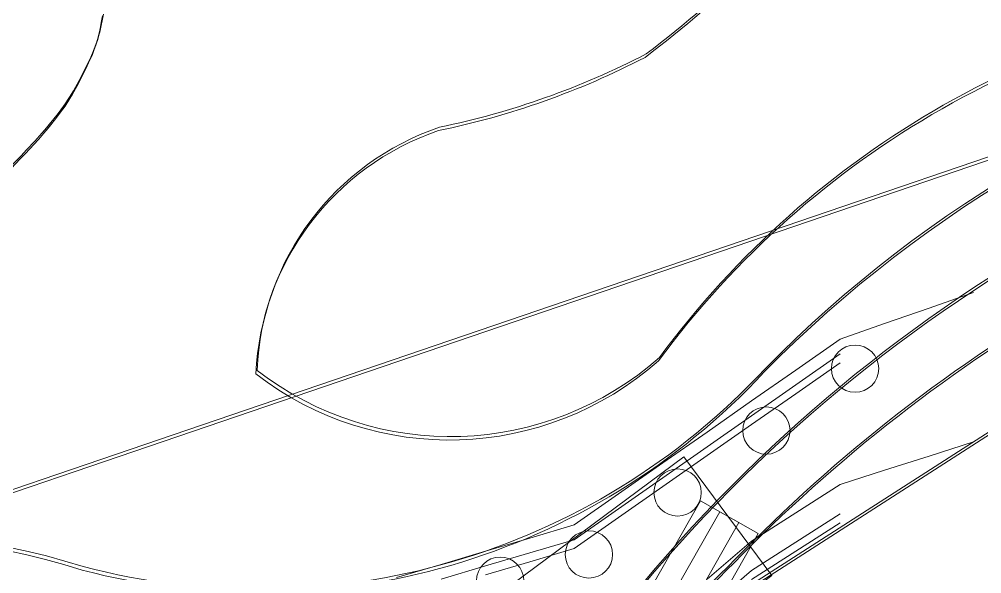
# Model space of a CAD drawing. Header units: metres. Extents: x -1097 to 1588, y -185 to 884.
# Drawn here: x 1085 to 1215.1, y 481.3 to 556.4 of the extents above; entities that cross this region are included whole.
import ezdxf

# ---------------------------------------------------------------- set-up
doc = ezdxf.new("R2010")
doc.units = ezdxf.units.M
for name, color, linetype, lineweight, plot in [('ARBOLES_PROY', 3, 'Continuous', 0, False), ('CRECIDA_Q100', 5, 'Continuous', 0, False), ('CRECIDA_Q2', 150, 'Continuous', 0, False), ('EXTENSIONES', 252, 'Continuous', 0, False), ('HATCHS', 7, 'Continuous', 0, False), ('SUDS-JARDIN_LLUVIA', 4, 'Continuous', 0, False), ('SUDS-PASARELA', 30, 'Continuous', 0, False), ('TERRAZAS-GAVIONES', 8, 'Continuous', 0, False), ('TERRENO', 188, 'Continuous', 0, False), ('TEXTO', 7, 'Continuous', 0, False), ('VISTA LEJOS', 7, 'Continuous', 0, False)]:
    doc.layers.add(name, color=color, linetype=linetype, lineweight=lineweight, plot=plot)

msp = doc.modelspace()

# ---------------------------------------------------------------- linework, layer by layer
at = {"layer": 'ARBOLES_PROY'}
for centre in [(1198, 509.11), (1186, 500.73), (1174, 492.34), (1162, 483.95), (1150, 480.39)]:
    msp.add_circle(centre, 3.2, dxfattribs=at)
at = {"layer": 'CRECIDA_Q100'}
msp.add_lwpolyline([(1178, 480.6), (1184, 485.77), (1190, 489.6), (1196, 493.43), (1202, 495.35), (1208, 497.26), (1214, 499.18)], dxfattribs=at)
at = {"layer": 'CRECIDA_Q2'}
msp.add_lwpolyline([(1136, 480.83), (1142, 482.61), (1148, 484.39), (1154, 486.17), (1160, 487.95), (1166, 492.14), (1172, 496.34), (1178, 500.53), (1184, 504.73), (1190, 508.92), (1196, 513.11), (1202, 515.21), (1208, 517.31), (1214, 519.41)], dxfattribs=at)
at = {"layer": 'EXTENSIONES'}
msp.add_lwpolyline([(1174.84, 497.15), (1134.7, 467.34), (1146.63, 451.28), (1186.76, 481.1)], close=True, dxfattribs=at)
at = {"layer": 'HATCHS', "color": 251}
msp.add_lwpolyline([(1186.76, 481.1), (1174.84, 497.15), (1134.7, 467.34), (1146.63, 451.28)], close=True, dxfattribs=at)
at = {"layer": 'SUDS-JARDIN_LLUVIA'}
msp.add_lwpolyline([(1156.35, 454.69), (1177.09, 491.22), (1184.91, 486.78), (1163.65, 449.31), (1131.28, 414.92), (1124.72, 421.08), (1156.35, 454.69)], close=True, dxfattribs=at)
at = {"layer": 'SUDS-PASARELA'}
msp.add_lwpolyline([(1158.78, 452.9), (1179.7, 489.74), (1182.3, 488.26), (1161.22, 451.1), (1129.09, 416.97), (1126.91, 419.03), (1158.78, 452.9)], close=True, dxfattribs=at)
at = {"layer": 'TERRAZAS-GAVIONES'}
for points in [[(1142, 480.61), (1148, 482.39), (1154, 484.17), (1160, 485.95), (1166, 490.14), (1172, 494.34), (1178, 498.53), (1184, 502.73), (1190, 506.92), (1196, 511.11)], [(1148, 481.19), (1154, 482.97), (1160, 484.75), (1166, 488.94), (1172, 493.14), (1178, 497.33), (1184, 501.53), (1190, 505.72), (1196, 509.91)], [(1178, 476.6), (1184, 481.77), (1190, 485.6), (1196, 489.43)], [(1184, 480.57), (1190, 484.4), (1196, 488.23)]]:
    msp.add_lwpolyline(points, dxfattribs=at)
at = {"layer": 'TERRENO'}
for points in [[(819.42, 306.08, 0.154146), (865.2, 354.78, -0.264746), (939.19, 409.4, 0.126184), (1009.14, 440.83, 0.023351), (1019.7, 446.19, -0.201499), (1077.44, 445.72, 0.274025), (1160, 467.77, -0.097633), (1218.3, 522.43, -0.025758), (1250.44, 542.74, -0.121791), (1294.23, 555.82, 0.223923), (1324.52, 579.81, -0.189715), (1348.57, 596.17, 0.18602), (1376.09, 613.18, -0.224698), (1469.12, 654.69, 0.185508), (1499.57, 666.61, -0.210652), (1535.21, 677.62)], [(1382.23, 608.66, -0.123504), (1354.26, 590.57, 0.131502), (1323.12, 568.14, -0.188932), (1285.87, 542.04, 0.140743), (1182.73, 483.93, -0.023934), (1147.6, 451.62, -0.172337), (1062.84, 434.74, 0.171156), (940.6, 391.64, -0.066047), (912.92, 375.38, -0.066047)]]:
    msp.add_lwpolyline(points, format="xyb", dxfattribs=at)
at = {"layer": 'TEXTO', "color": 141}
for points in [[(1096.19, 556.61), (1095.76, 554.45), (1095.42, 553.21), (1094.85, 551.62), (1094.35, 550.51), (1093.96, 549.71), (1092.93, 547.64), (1092.16, 546.25), (1091.15, 544.66), (1090.42, 543.66), (1089.89, 542.98), (1088.51, 541.25), (1087.55, 540.14), (1086.94, 539.46), (1085.81, 538.25), (1085.05, 537.45), (1083.9, 536.27)], [(546.73, 308.93), (1267.07, 554.76)]]:
    msp.add_lwpolyline(points, dxfattribs=at)
at = {"layer": 'VISTA LEJOS'}
for points in [[(820.57, 307.12, 0.15149), (865.35, 355.25, -0.264746), (939.34, 409.87, 0.126184), (1009.29, 441.3, 0.023351), (1019.85, 446.66, -0.201499), (1077.59, 446.19, 0.274025), (1160.15, 468.24, -0.097633), (1218.45, 522.89, -0.025758), (1250.59, 543.21, -0.121791), (1294.38, 556.29, 0.223923), (1324.67, 580.28, -0.189715), (1348.73, 596.64, 0.18602), (1376.24, 613.65, -0.224698), (1469.27, 655.16, 0.185508), (1499.72, 667.08, -0.210652), (1535.36, 678.09)], [(820.42, 306.65, 0.15149), (865.2, 354.78, -0.264746), (939.19, 409.4, 0.126184), (1009.14, 440.83, 0.023351), (1019.7, 446.19, -0.201499), (1077.44, 445.72, 0.274025), (1160, 467.77, -0.097633), (1218.3, 522.43, -0.025758), (1250.44, 542.74, -0.121791), (1294.23, 555.82, 0.223923), (1324.52, 579.81, -0.189715), (1348.57, 596.17, 0.18602), (1376.09, 613.18, -0.224698), (1469.12, 654.69, 0.185508), (1499.57, 666.61, -0.210652), (1535.21, 677.62)], [(1258.93, 617.89, 0.060059), (1197.62, 579.32, -0.066724), (1169.75, 551.72, -0.068862), (1141.81, 541.8, 0.309058), (1117.12, 508.88, 0.360792), (1171.57, 510.64, -0.212162), (1258.85, 560.39, 0.078018), (1268.04, 560.94, 0.25934), (1285.86, 596.93, -0.334965), (1290.72, 619.06, 0.2527), (1258.93, 617.89)], [(1258.78, 617.42, 0.060059), (1197.47, 578.85, -0.066724), (1169.59, 551.25, -0.068862), (1141.66, 541.33, 0.309058), (1116.97, 508.41, 0.360792), (1171.42, 510.17, -0.212162), (1258.7, 559.92, 0.078018), (1267.89, 560.47, 0.25934), (1285.71, 596.46, -0.334965), (1290.57, 618.59, 0.2527), (1258.78, 617.42)], [(1258.78, 617.42, 0.060059), (1197.47, 578.85, -0.066724), (1169.59, 551.25, -0.068862), (1141.66, 541.33, 0.309058), (1116.97, 508.41, 0.360792), (1171.42, 510.17, -0.212162), (1258.7, 559.92, 0.078018), (1267.89, 560.47, 0.25934), (1285.71, 596.46, -0.334965), (1290.57, 618.59, 0.2527), (1258.78, 617.42)], [(1382.23, 608.66, -0.123504), (1354.26, 590.57, 0.131502), (1323.12, 568.14, -0.188932), (1285.87, 542.04, 0.140743), (1182.73, 483.93, -0.023934), (1147.6, 451.62, -0.172337), (1062.84, 434.74, 0.122933), (972.63, 412.39, 0.109252)], [(1382.38, 609.13, -0.123504), (1354.41, 591.03, 0.131502), (1323.27, 568.61, -0.188932), (1286.02, 542.51, 0.140743), (1182.88, 484.4, -0.023934), (1147.75, 452.09, -0.172337), (1062.99, 435.21, 0.122933), (972.78, 412.86, 0.109252)], [(806.81, 406.01, -0.086025), (882.33, 437.35), (882.33, 437.35, -0.010546), (931.15, 444.48, 0.133734), (1015.5, 471.63, -0.227003), (1093.61, 482.31, 0.277088), (1185.87, 509.15, -0.137988), (1265.89, 554.87, 0.139508), (1332.52, 594.89)], [(806.66, 405.54, -0.086025), (882.18, 436.88), (882.18, 436.88, -0.010546), (931, 444.01, 0.133734), (1015.35, 471.16, -0.227003), (1093.46, 481.84, 0.277088), (1185.72, 508.68, -0.137988), (1265.74, 554.4, 0.139508), (1332.37, 594.42)], [(806.66, 405.54, -0.086025), (882.18, 436.88), (882.18, 436.88, -0.010546), (931, 444.01, 0.133734), (1015.35, 471.16, -0.227003), (1093.46, 481.84, 0.277088), (1185.72, 508.68, -0.137988), (1265.74, 554.4, 0.139508), (1332.37, 594.42)]]:
    msp.add_lwpolyline(points, format="xyb", dxfattribs=at)
for points in [[(1096.23, 556.89), (1096.1, 556.18), (1095.84, 554.89), (1095.69, 554.2), (1095.49, 553.46), (1095.31, 552.89), (1094.96, 551.94), (1094.72, 551.34), (1094.35, 550.51), (1093.96, 549.71), (1093.19, 548.16), (1092.77, 547.36), (1092.31, 546.52), (1091.96, 545.93), (1091.35, 544.98), (1090.97, 544.41), (1090.42, 543.66), (1089.89, 542.98), (1088.86, 541.69), (1088.27, 540.98), (1087.55, 540.14), (1086.94, 539.46), (1085.81, 538.25), (1085.05, 537.45), (1083.9, 536.27)], [(1096.23, 556.89), (1096.1, 556.18), (1095.84, 554.89), (1095.69, 554.2), (1095.49, 553.46), (1095.31, 552.89), (1094.96, 551.94), (1094.72, 551.34), (1094.35, 550.51), (1093.96, 549.71), (1093.19, 548.16), (1092.77, 547.36), (1092.31, 546.52), (1091.96, 545.93), (1091.35, 544.98), (1090.97, 544.41), (1090.42, 543.66), (1089.89, 542.98), (1088.86, 541.69), (1088.27, 540.98), (1087.55, 540.14), (1086.94, 539.46), (1085.81, 538.25), (1085.05, 537.45), (1083.9, 536.27)], [(1096.19, 556.61), (1095.76, 554.45), (1095.42, 553.21), (1094.85, 551.62), (1094.35, 550.51), (1093.96, 549.71), (1092.93, 547.64), (1092.16, 546.25), (1091.15, 544.66), (1090.42, 543.66), (1089.89, 542.98), (1088.51, 541.25), (1087.55, 540.14), (1086.94, 539.46), (1085.81, 538.25), (1085.05, 537.45), (1083.9, 536.27)], [(1096.34, 557.08), (1095.91, 554.92), (1095.57, 553.68), (1095, 552.09), (1094.5, 550.98), (1094.11, 550.18), (1093.08, 548.11), (1092.31, 546.72), (1091.3, 545.13), (1090.57, 544.13), (1090.04, 543.45), (1088.66, 541.72), (1087.7, 540.61), (1087.09, 539.93), (1085.96, 538.72), (1085.2, 537.92), (1084.05, 536.74)], [(1096.25, 556.65), (1096, 555.36), (1095.84, 554.67), (1095.64, 553.93), (1095.46, 553.36), (1095.11, 552.41), (1094.87, 551.81), (1094.5, 550.98), (1094.11, 550.18), (1093.34, 548.63), (1092.92, 547.83), (1092.46, 546.99), (1092.11, 546.4), (1091.5, 545.45), (1091.12, 544.88), (1090.57, 544.13), (1090.04, 543.45), (1089.01, 542.16), (1088.42, 541.45), (1087.7, 540.61), (1087.09, 539.93), (1085.96, 538.72), (1085.2, 537.92), (1084.05, 536.74)], [(546.73, 308.93), (1267.07, 554.76)], [(546.89, 309.4), (1267.22, 555.23)], [(1296.54, 552.28), (1184.77, 480.36)], [(1296.38, 551.81), (1184.62, 479.89)]]:
    msp.add_lwpolyline(points, dxfattribs=at)

doc.saveas('drawing.dxf')
